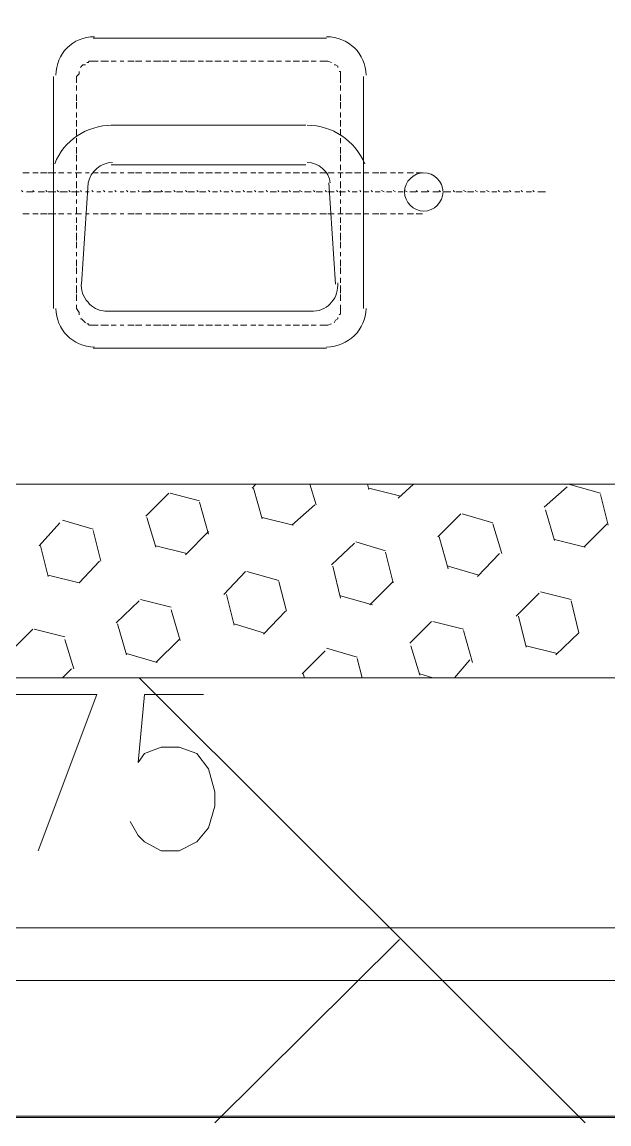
# Model space of a CAD drawing. Header units: millimetres. Extents: x 2928 to 3112, y 1220 to 1280.
# Drawn here: x 2980.874 to 2981.638, y 1264.542 to 1265.975 of the extents above; entities that cross this region are included whole.
import ezdxf

# ---------------------------------------------------------------- set-up
doc = ezdxf.new("R2010")
doc.units = ezdxf.units.MM

msp = doc.modelspace()

# ---------------------------------------------------------------- linework, layer by layer
at = {"color": 7, "linetype": 'Continuous', "lineweight": 5, "true_color": 0x000007}
for points in [[(2982.02523, 1266.38231), (2979.75687, 1266.38231), (2979.75687, 1265.1223), (2982.02523, 1265.1223)], [(2981.77356, 1266.13064), (2981.77356, 1265.37397), (2980.00854, 1265.37397), (2980.00854, 1266.13064)]]:
    msp.add_lwpolyline(points, close=True, dxfattribs=at)
for points in [[(2980.96688, 1265.95397), (2981.27022, 1265.95397), (2981.27022, 1265.95397)], [(2980.91522, 1265.6023), (2980.91522, 1265.90397), (2980.91522, 1265.90397)], [(2981.31856, 1265.90397), (2981.31856, 1265.6023), (2981.31856, 1265.6023)], [(2981.24355, 1265.84064), (2980.99022, 1265.84064), (2980.99022, 1265.84064)], [(2981.24355, 1265.78897), (2980.99022, 1265.78897), (2980.99022, 1265.78897)], [(2980.96022, 1265.76564), (2980.95188, 1265.63397), (2980.95188, 1265.63397)], [(2981.28189, 1265.63397), (2981.27355, 1265.76564), (2981.27355, 1265.76564)], [(2980.98188, 1265.59897), (2981.25355, 1265.59897), (2981.25355, 1265.59897)], [(2981.27022, 1265.55063), (2980.96688, 1265.55063), (2980.96688, 1265.55063)], [(2983.03191, 1264.55229), (2957.29321, 1264.55229), (2957.29321, 1264.55229)]]:
    msp.add_lwpolyline(points, dxfattribs=at)
at = {"color": 252, "linetype": 'Continuous', "lineweight": 13, "true_color": 0x989898}
for points in [[(2980.95688, 1265.91897), (2980.95355, 1265.91897), (2980.95188, 1265.91731), (2980.95022, 1265.91564)], [(2980.96688, 1265.92397), (2980.96188, 1265.92397), (2980.96022, 1265.92231), (2980.95855, 1265.92231)], [(2980.96688, 1265.92397), (2980.97355, 1265.92397), (2980.97355, 1265.92397)], [(2980.97688, 1265.92397), (2980.98688, 1265.92397), (2980.98688, 1265.92397)], [(2980.99022, 1265.92397), (2980.99688, 1265.92397), (2980.99688, 1265.92397)], [(2981.00188, 1265.92397), (2981.00688, 1265.92397), (2981.00688, 1265.92397)], [(2981.01188, 1265.92397), (2981.02022, 1265.92397), (2981.02022, 1265.92397)], [(2981.02188, 1265.92397), (2981.03022, 1265.92397), (2981.03022, 1265.92397)], [(2981.03522, 1265.92397), (2981.04188, 1265.92397), (2981.04188, 1265.92397)], [(2981.04522, 1265.92397), (2981.05522, 1265.92397), (2981.05522, 1265.92397)], [(2981.05688, 1265.92397), (2981.06522, 1265.92397), (2981.06522, 1265.92397)], [(2981.06855, 1265.92397), (2981.07522, 1265.92397), (2981.07522, 1265.92397)], [(2981.08022, 1265.92397), (2981.08855, 1265.92397), (2981.08855, 1265.92397)], [(2981.09022, 1265.92397), (2981.09855, 1265.92397), (2981.09855, 1265.92397)], [(2981.10355, 1265.92397), (2981.11022, 1265.92397), (2981.11022, 1265.92397)], [(2981.11355, 1265.92397), (2981.12189, 1265.92397), (2981.12189, 1265.92397)], [(2981.12522, 1265.92397), (2981.13355, 1265.92397), (2981.13355, 1265.92397)], [(2981.13689, 1265.92397), (2981.14355, 1265.92397), (2981.14355, 1265.92397)], [(2981.14855, 1265.92397), (2981.15522, 1265.92397), (2981.15522, 1265.92397)], [(2981.15855, 1265.92397), (2981.16689, 1265.92397), (2981.16689, 1265.92397)], [(2981.17189, 1265.92397), (2981.17855, 1265.92397), (2981.17855, 1265.92397)], [(2981.18189, 1265.92397), (2981.18855, 1265.92397), (2981.18855, 1265.92397)], [(2981.19355, 1265.92397), (2981.20189, 1265.92397), (2981.20189, 1265.92397)], [(2981.20522, 1265.92397), (2981.21189, 1265.92397), (2981.21189, 1265.92397)], [(2981.21689, 1265.92397), (2981.22355, 1265.92397), (2981.22355, 1265.92397)], [(2981.22689, 1265.92397), (2981.23522, 1265.92397), (2981.23522, 1265.92397)], [(2981.23855, 1265.92397), (2981.24689, 1265.92397), (2981.24689, 1265.92397)], [(2981.25022, 1265.92397), (2981.25689, 1265.92397), (2981.25689, 1265.92397)], [(2981.26189, 1265.92397), (2981.27022, 1265.92397), (2981.27022, 1265.92397)], [(2981.27689, 1265.92231), (2981.27189, 1265.92397), (2981.27022, 1265.92397)], [(2981.28522, 1265.91564), (2981.28522, 1265.91731), (2981.28189, 1265.91897), (2981.28022, 1265.91897)], [(2980.94855, 1265.91064), (2980.94855, 1265.90731), (2980.94522, 1265.90397)], [(2981.28855, 1265.90397), (2981.28855, 1265.90731), (2981.28855, 1265.91064), (2981.28689, 1265.91064)], [(2980.94522, 1265.89564), (2980.94522, 1265.90397), (2980.94522, 1265.90397)], [(2980.94522, 1265.88564), (2980.94522, 1265.89231), (2980.94522, 1265.89231)], [(2981.28855, 1265.90397), (2981.28855, 1265.89564), (2981.28855, 1265.89564)], [(2981.28855, 1265.89231), (2981.28855, 1265.88564), (2981.28855, 1265.88564)], [(2980.94522, 1265.87231), (2980.94522, 1265.88064), (2980.94522, 1265.88064)], [(2981.28855, 1265.88064), (2981.28855, 1265.87231), (2981.28855, 1265.87231)], [(2980.94522, 1265.86231), (2980.94522, 1265.87064), (2980.94522, 1265.87064)], [(2981.28855, 1265.87064), (2981.28855, 1265.86231), (2981.28855, 1265.86231)], [(2980.94522, 1265.85064), (2980.94522, 1265.85731), (2980.94522, 1265.85731)], [(2980.94522, 1265.83897), (2980.94522, 1265.84731), (2980.94522, 1265.84731)], [(2981.28855, 1265.85731), (2981.28855, 1265.85064), (2981.28855, 1265.85064)], [(2981.28855, 1265.84731), (2981.28855, 1265.83897), (2981.28855, 1265.83897)], [(2980.94522, 1265.82731), (2980.94522, 1265.83564), (2980.94522, 1265.83564)], [(2981.28855, 1265.83564), (2981.28855, 1265.82731), (2981.28855, 1265.82731)], [(2980.94522, 1265.81731), (2980.94522, 1265.82397), (2980.94522, 1265.82397)], [(2981.28855, 1265.82397), (2981.28855, 1265.81731), (2981.28855, 1265.81731)], [(2980.94522, 1265.80397), (2980.94522, 1265.81231), (2980.94522, 1265.81231)], [(2981.28855, 1265.81231), (2981.28855, 1265.80397), (2981.28855, 1265.80397)], [(2980.94522, 1265.79397), (2980.94522, 1265.80231), (2980.94522, 1265.80231)], [(2981.28855, 1265.80231), (2981.28855, 1265.79397), (2981.28855, 1265.79397)], [(2980.87522, 1265.77897), (2980.88355, 1265.77897), (2980.88355, 1265.77897)], [(2980.88855, 1265.77897), (2980.89522, 1265.77897), (2980.89522, 1265.77897)], [(2980.89855, 1265.77897), (2980.90688, 1265.77897), (2980.90688, 1265.77897)], [(2980.90855, 1265.77897), (2980.91855, 1265.77897), (2980.91855, 1265.77897)], [(2980.92188, 1265.77897), (2980.92855, 1265.77897), (2980.92855, 1265.77897)], [(2980.93355, 1265.77897), (2980.93855, 1265.77897), (2980.93855, 1265.77897)], [(2980.94355, 1265.77897), (2980.95188, 1265.77897), (2980.95188, 1265.77897)], [(2980.94522, 1265.7823), (2980.94522, 1265.78897), (2980.94522, 1265.78897)], [(2980.94522, 1265.7723), (2980.94522, 1265.77897), (2980.94522, 1265.77897)], [(2980.95688, 1265.77897), (2980.96188, 1265.77897), (2980.96188, 1265.77897)], [(2980.96688, 1265.77897), (2980.97355, 1265.77897), (2980.97355, 1265.77897)], [(2980.97688, 1265.77897), (2980.98688, 1265.77897), (2980.98688, 1265.77897)], [(2980.99022, 1265.77897), (2980.99688, 1265.77897), (2980.99688, 1265.77897)], [(2981.00188, 1265.77897), (2981.00688, 1265.77897), (2981.00688, 1265.77897)], [(2981.01188, 1265.77897), (2981.02022, 1265.77897), (2981.02022, 1265.77897)], [(2981.02188, 1265.77897), (2981.03022, 1265.77897), (2981.03022, 1265.77897)], [(2981.03522, 1265.77897), (2981.04188, 1265.77897), (2981.04188, 1265.77897)], [(2981.04522, 1265.77897), (2981.05522, 1265.77897), (2981.05522, 1265.77897)], [(2981.05688, 1265.77897), (2981.06522, 1265.77897), (2981.06522, 1265.77897)], [(2981.06855, 1265.77897), (2981.07522, 1265.77897), (2981.07522, 1265.77897)], [(2981.08022, 1265.77897), (2981.08855, 1265.77897), (2981.08855, 1265.77897)], [(2981.09022, 1265.77897), (2981.09855, 1265.77897), (2981.09855, 1265.77897)], [(2981.10355, 1265.77897), (2981.11022, 1265.77897), (2981.11022, 1265.77897)], [(2981.11355, 1265.77897), (2981.12189, 1265.77897), (2981.12189, 1265.77897)], [(2981.12522, 1265.77897), (2981.13355, 1265.77897), (2981.13355, 1265.77897)], [(2981.13689, 1265.77897), (2981.14355, 1265.77897), (2981.14355, 1265.77897)], [(2981.14855, 1265.77897), (2981.15522, 1265.77897), (2981.15522, 1265.77897)], [(2981.15855, 1265.77897), (2981.16689, 1265.77897), (2981.16689, 1265.77897)], [(2981.17189, 1265.77897), (2981.17855, 1265.77897), (2981.17855, 1265.77897)], [(2981.18189, 1265.77897), (2981.18855, 1265.77897), (2981.18855, 1265.77897)], [(2981.19355, 1265.77897), (2981.20189, 1265.77897), (2981.20189, 1265.77897)], [(2981.20522, 1265.77897), (2981.21189, 1265.77897), (2981.21189, 1265.77897)], [(2981.21689, 1265.77897), (2981.22355, 1265.77897), (2981.22355, 1265.77897)], [(2981.22689, 1265.77897), (2981.23522, 1265.77897), (2981.23522, 1265.77897)], [(2981.23855, 1265.77897), (2981.24689, 1265.77897), (2981.24689, 1265.77897)], [(2981.25022, 1265.77897), (2981.25689, 1265.77897), (2981.25689, 1265.77897)], [(2981.26189, 1265.77897), (2981.27022, 1265.77897), (2981.27022, 1265.77897)], [(2981.27189, 1265.77897), (2981.28022, 1265.77897), (2981.28022, 1265.77897)], [(2981.28522, 1265.77897), (2981.29189, 1265.77897), (2981.29189, 1265.77897)], [(2981.28855, 1265.78897), (2981.28855, 1265.7823), (2981.28855, 1265.7823)], [(2981.28855, 1265.77897), (2981.28855, 1265.7723), (2981.28855, 1265.7723)], [(2981.29522, 1265.77897), (2981.30356, 1265.77897), (2981.30356, 1265.77897)], [(2981.30689, 1265.77897), (2981.31522, 1265.77897), (2981.31522, 1265.77897)], [(2981.31856, 1265.77897), (2981.32522, 1265.77897), (2981.32522, 1265.77897)], [(2981.33022, 1265.77897), (2981.33856, 1265.77897), (2981.33856, 1265.77897)], [(2981.34022, 1265.77897), (2981.34856, 1265.77897), (2981.34856, 1265.77897)], [(2981.35356, 1265.77897), (2981.36022, 1265.77897), (2981.36022, 1265.77897)], [(2981.36356, 1265.77897), (2981.37022, 1265.77897), (2981.37022, 1265.77897)], [(2981.37522, 1265.77897), (2981.38356, 1265.77897), (2981.38356, 1265.77897)], [(2981.38689, 1265.77897), (2981.39522, 1265.77897), (2981.39522, 1265.77897)], [(2980.94522, 1265.75897), (2980.94522, 1265.7673), (2980.94522, 1265.7673)], [(2981.28855, 1265.7673), (2981.28855, 1265.75897), (2981.28855, 1265.75897)], [(2980.87522, 1265.75397), (2980.87355, 1265.75564), (2980.87355, 1265.75564)], [(2980.88022, 1265.75397), (2980.88855, 1265.75397), (2980.88855, 1265.75397)], [(2980.89022, 1265.75397), (2980.88855, 1265.75564), (2980.88855, 1265.75564)], [(2980.89522, 1265.75397), (2980.90355, 1265.75397), (2980.90355, 1265.75397)], [(2980.90688, 1265.75397), (2980.90522, 1265.75564), (2980.90522, 1265.75564)], [(2980.90855, 1265.75397), (2980.91855, 1265.75397), (2980.91855, 1265.75397)], [(2980.92188, 1265.75397), (2980.92022, 1265.75564), (2980.92022, 1265.75564)], [(2980.92355, 1265.75397), (2980.93355, 1265.75397), (2980.93355, 1265.75397)], [(2980.93688, 1265.75397), (2980.93522, 1265.75564), (2980.93522, 1265.75564)], [(2980.93855, 1265.75397), (2980.94855, 1265.75397), (2980.94855, 1265.75397)], [(2980.94522, 1265.74897), (2980.94522, 1265.75564), (2980.94522, 1265.75564)], [(2980.95188, 1265.75397), (2980.95022, 1265.75564), (2980.95022, 1265.75564)], [(2980.95688, 1265.75397), (2980.96188, 1265.75397), (2980.96188, 1265.75397)], [(2980.96688, 1265.75397), (2980.96522, 1265.75564), (2980.96522, 1265.75564)], [(2980.97188, 1265.75397), (2980.97688, 1265.75397), (2980.97688, 1265.75397)], [(2980.98188, 1265.75397), (2980.98022, 1265.75564), (2980.98022, 1265.75564)], [(2980.98688, 1265.75397), (2980.99188, 1265.75397), (2980.99188, 1265.75397)], [(2980.99688, 1265.75397), (2980.99522, 1265.75564), (2980.99522, 1265.75564)], [(2981.00188, 1265.75397), (2981.00688, 1265.75397), (2981.00688, 1265.75397)], [(2981.01188, 1265.75397), (2981.01022, 1265.75564), (2981.01022, 1265.75564)], [(2981.01522, 1265.75397), (2981.02188, 1265.75397), (2981.02188, 1265.75397)], [(2981.02688, 1265.75397), (2981.02522, 1265.75564), (2981.02522, 1265.75564)], [(2981.03022, 1265.75397), (2981.04022, 1265.75397), (2981.04022, 1265.75397)], [(2981.04188, 1265.75397), (2981.04022, 1265.75564), (2981.04022, 1265.75564)], [(2981.04522, 1265.75397), (2981.05522, 1265.75397), (2981.05522, 1265.75397)], [(2981.05688, 1265.75397), (2981.05522, 1265.75564), (2981.05522, 1265.75564)], [(2981.06022, 1265.75397), (2981.06855, 1265.75397), (2981.06855, 1265.75397)], [(2981.07355, 1265.75397), (2981.07189, 1265.75564), (2981.07189, 1265.75564)], [(2981.07522, 1265.75397), (2981.08355, 1265.75397), (2981.08355, 1265.75397)], [(2981.08855, 1265.75397), (2981.08689, 1265.75564), (2981.08689, 1265.75564)], [(2981.09022, 1265.75397), (2981.09855, 1265.75397), (2981.09855, 1265.75397)], [(2981.10355, 1265.75397), (2981.10189, 1265.75564), (2981.10189, 1265.75564)], [(2981.10522, 1265.75397), (2981.11355, 1265.75397), (2981.11355, 1265.75397)], [(2981.11855, 1265.75397), (2981.11689, 1265.75564), (2981.11689, 1265.75564)], [(2981.12189, 1265.75397), (2981.12855, 1265.75397), (2981.12855, 1265.75397)], [(2981.13355, 1265.75397), (2981.13189, 1265.75564), (2981.13189, 1265.75564)], [(2981.13689, 1265.75397), (2981.14355, 1265.75397), (2981.14355, 1265.75397)], [(2981.14855, 1265.75397), (2981.14689, 1265.75564), (2981.14689, 1265.75564)], [(2981.15189, 1265.75397), (2981.15855, 1265.75397), (2981.15855, 1265.75397)], [(2981.16355, 1265.75397), (2981.16189, 1265.75564), (2981.16189, 1265.75564)], [(2981.16689, 1265.75397), (2981.17355, 1265.75397), (2981.17355, 1265.75397)], [(2981.17855, 1265.75397), (2981.17689, 1265.75564), (2981.17689, 1265.75564)], [(2981.18189, 1265.75397), (2981.18855, 1265.75397), (2981.18855, 1265.75397)], [(2981.19355, 1265.75397), (2981.19189, 1265.75564), (2981.19189, 1265.75564)], [(2981.19689, 1265.75397), (2981.20522, 1265.75397), (2981.20522, 1265.75397)], [(2981.20855, 1265.75397), (2981.20689, 1265.75564), (2981.20689, 1265.75564)], [(2981.21189, 1265.75397), (2981.22022, 1265.75397), (2981.22022, 1265.75397)], [(2981.22355, 1265.75397), (2981.22189, 1265.75564), (2981.22189, 1265.75564)], [(2981.22689, 1265.75397), (2981.23522, 1265.75397), (2981.23522, 1265.75397)], [(2981.23855, 1265.75397), (2981.23522, 1265.75564), (2981.23522, 1265.75564)], [(2981.24189, 1265.75397), (2981.25022, 1265.75397), (2981.25022, 1265.75397)], [(2981.25522, 1265.75397), (2981.25355, 1265.75564), (2981.25355, 1265.75564)], [(2981.25689, 1265.75397), (2981.26522, 1265.75397), (2981.26522, 1265.75397)], [(2981.27022, 1265.75397), (2981.26855, 1265.75564), (2981.26855, 1265.75564)], [(2981.27189, 1265.75397), (2981.28022, 1265.75397), (2981.28022, 1265.75397)], [(2981.28522, 1265.75397), (2981.28355, 1265.75564), (2981.28355, 1265.75564)], [(2981.28689, 1265.75397), (2981.29522, 1265.75397), (2981.29522, 1265.75397)], [(2981.28855, 1265.75564), (2981.28855, 1265.74897), (2981.28855, 1265.74897)], [(2981.30022, 1265.75397), (2981.29856, 1265.75564), (2981.29856, 1265.75564)], [(2981.30356, 1265.75397), (2981.31022, 1265.75397), (2981.31022, 1265.75397)], [(2981.31522, 1265.75397), (2981.31356, 1265.75564), (2981.31356, 1265.75564)], [(2981.31856, 1265.75397), (2981.32522, 1265.75397), (2981.32522, 1265.75397)], [(2981.33022, 1265.75397), (2981.32856, 1265.75564), (2981.32856, 1265.75564)], [(2981.33356, 1265.75397), (2981.34022, 1265.75397), (2981.34022, 1265.75397)], [(2981.34522, 1265.75397), (2981.34189, 1265.75564), (2981.34189, 1265.75564)], [(2981.34856, 1265.75397), (2981.35522, 1265.75397), (2981.35522, 1265.75397)], [(2981.36022, 1265.75397), (2981.35689, 1265.75564), (2981.35689, 1265.75564)], [(2981.36356, 1265.75397), (2981.37022, 1265.75397), (2981.37022, 1265.75397)], [(2981.37522, 1265.75397), (2981.37189, 1265.75564), (2981.37189, 1265.75564)], [(2981.37856, 1265.75397), (2981.38689, 1265.75397), (2981.38689, 1265.75397)], [(2981.38856, 1265.75397), (2981.38689, 1265.75564), (2981.38689, 1265.75564)], [(2981.39356, 1265.75397), (2981.40189, 1265.75397), (2981.40189, 1265.75397)], [(2981.40356, 1265.75397), (2981.40189, 1265.75564), (2981.40189, 1265.75564)], [(2981.40856, 1265.75397), (2981.41689, 1265.75397), (2981.41689, 1265.75397)], [(2981.41856, 1265.75397), (2981.41689, 1265.75564), (2981.41689, 1265.75564)], [(2981.42356, 1265.75397), (2981.43189, 1265.75397), (2981.43189, 1265.75397)], [(2981.43689, 1265.75397), (2981.43522, 1265.75564), (2981.43522, 1265.75564)], [(2981.43856, 1265.75397), (2981.44689, 1265.75397), (2981.44689, 1265.75397)], [(2981.45189, 1265.75397), (2981.44856, 1265.75564), (2981.44856, 1265.75564)], [(2981.45356, 1265.75397), (2981.46189, 1265.75397), (2981.46189, 1265.75397)], [(2981.46689, 1265.75397), (2981.46356, 1265.75564), (2981.46356, 1265.75564)], [(2981.47022, 1265.75397), (2981.47689, 1265.75397), (2981.47689, 1265.75397)], [(2981.48189, 1265.75397), (2981.47856, 1265.75564), (2981.47856, 1265.75564)], [(2981.48522, 1265.75397), (2981.49189, 1265.75397), (2981.49189, 1265.75397)], [(2981.49522, 1265.75397), (2981.49356, 1265.75564), (2981.49356, 1265.75564)], [(2981.50022, 1265.75397), (2981.50689, 1265.75397), (2981.50689, 1265.75397)], [(2981.51022, 1265.75397), (2981.50856, 1265.75564), (2981.50856, 1265.75564)], [(2981.51522, 1265.75397), (2981.52189, 1265.75397), (2981.52189, 1265.75397)], [(2981.52522, 1265.75397), (2981.52356, 1265.75564), (2981.52356, 1265.75564)], [(2981.53023, 1265.75397), (2981.53689, 1265.75397), (2981.53689, 1265.75397)], [(2981.54023, 1265.75397), (2981.53856, 1265.75564), (2981.53856, 1265.75564)], [(2981.54523, 1265.75397), (2981.55523, 1265.75397), (2981.55523, 1265.75397)], [(2980.94522, 1265.73897), (2980.94522, 1265.74397), (2980.94522, 1265.74397)], [(2980.94522, 1265.72564), (2980.94522, 1265.73397), (2980.94522, 1265.73397)], [(2981.28855, 1265.74397), (2981.28855, 1265.73897), (2981.28855, 1265.73897)], [(2981.28855, 1265.73397), (2981.28855, 1265.72564), (2981.28855, 1265.72564)], [(2980.87522, 1265.72564), (2980.88355, 1265.72564), (2980.88355, 1265.72564)], [(2980.88855, 1265.72564), (2980.89522, 1265.72564), (2980.89522, 1265.72564)], [(2980.89855, 1265.72564), (2980.90688, 1265.72564), (2980.90688, 1265.72564)], [(2980.90855, 1265.72564), (2980.91855, 1265.72564), (2980.91855, 1265.72564)], [(2980.92188, 1265.72564), (2980.92855, 1265.72564), (2980.92855, 1265.72564)], [(2980.93355, 1265.72564), (2980.93855, 1265.72564), (2980.93855, 1265.72564)], [(2980.94355, 1265.72564), (2980.95188, 1265.72564), (2980.95188, 1265.72564)], [(2980.94522, 1265.71397), (2980.94522, 1265.72064), (2980.94522, 1265.72064)], [(2980.95688, 1265.72564), (2980.96188, 1265.72564), (2980.96188, 1265.72564)], [(2980.96688, 1265.72564), (2980.97355, 1265.72564), (2980.97355, 1265.72564)], [(2980.97688, 1265.72564), (2980.98688, 1265.72564), (2980.98688, 1265.72564)], [(2980.99022, 1265.72564), (2980.99688, 1265.72564), (2980.99688, 1265.72564)], [(2981.00188, 1265.72564), (2981.00688, 1265.72564), (2981.00688, 1265.72564)], [(2981.01188, 1265.72564), (2981.02022, 1265.72564), (2981.02022, 1265.72564)], [(2981.02188, 1265.72564), (2981.03022, 1265.72564), (2981.03022, 1265.72564)], [(2981.03522, 1265.72564), (2981.04188, 1265.72564), (2981.04188, 1265.72564)], [(2981.04522, 1265.72564), (2981.05522, 1265.72564), (2981.05522, 1265.72564)], [(2981.05688, 1265.72564), (2981.06522, 1265.72564), (2981.06522, 1265.72564)], [(2981.06855, 1265.72564), (2981.07522, 1265.72564), (2981.07522, 1265.72564)], [(2981.08022, 1265.72564), (2981.08855, 1265.72564), (2981.08855, 1265.72564)], [(2981.09022, 1265.72564), (2981.09855, 1265.72564), (2981.09855, 1265.72564)], [(2981.10355, 1265.72564), (2981.11022, 1265.72564), (2981.11022, 1265.72564)], [(2981.11355, 1265.72564), (2981.12189, 1265.72564), (2981.12189, 1265.72564)], [(2981.12522, 1265.72564), (2981.13355, 1265.72564), (2981.13355, 1265.72564)], [(2981.13689, 1265.72564), (2981.14355, 1265.72564), (2981.14355, 1265.72564)], [(2981.14855, 1265.72564), (2981.15522, 1265.72564), (2981.15522, 1265.72564)], [(2981.15855, 1265.72564), (2981.16689, 1265.72564), (2981.16689, 1265.72564)], [(2981.17189, 1265.72564), (2981.17855, 1265.72564), (2981.17855, 1265.72564)], [(2981.18189, 1265.72564), (2981.18855, 1265.72564), (2981.18855, 1265.72564)], [(2981.19355, 1265.72564), (2981.20189, 1265.72564), (2981.20189, 1265.72564)], [(2981.20522, 1265.72564), (2981.21189, 1265.72564), (2981.21189, 1265.72564)], [(2981.21689, 1265.72564), (2981.22355, 1265.72564), (2981.22355, 1265.72564)], [(2981.22689, 1265.72564), (2981.23522, 1265.72564), (2981.23522, 1265.72564)], [(2981.23855, 1265.72564), (2981.24689, 1265.72564), (2981.24689, 1265.72564)], [(2981.25022, 1265.72564), (2981.25689, 1265.72564), (2981.25689, 1265.72564)], [(2981.26189, 1265.72564), (2981.27022, 1265.72564), (2981.27022, 1265.72564)], [(2981.27189, 1265.72564), (2981.28022, 1265.72564), (2981.28022, 1265.72564)], [(2981.28522, 1265.72564), (2981.29189, 1265.72564), (2981.29189, 1265.72564)], [(2981.28855, 1265.72064), (2981.28855, 1265.71397), (2981.28855, 1265.71397)], [(2981.29522, 1265.72564), (2981.30356, 1265.72564), (2981.30356, 1265.72564)], [(2981.30689, 1265.72564), (2981.31522, 1265.72564), (2981.31522, 1265.72564)], [(2981.31856, 1265.72564), (2981.32522, 1265.72564), (2981.32522, 1265.72564)], [(2981.33022, 1265.72564), (2981.33856, 1265.72564), (2981.33856, 1265.72564)], [(2981.34022, 1265.72564), (2981.34856, 1265.72564), (2981.34856, 1265.72564)], [(2981.35356, 1265.72564), (2981.36022, 1265.72564), (2981.36022, 1265.72564)], [(2981.36356, 1265.72564), (2981.37022, 1265.72564), (2981.37022, 1265.72564)], [(2981.37522, 1265.72564), (2981.38356, 1265.72564), (2981.38356, 1265.72564)], [(2981.38689, 1265.72564), (2981.39522, 1265.72564), (2981.39522, 1265.72564)], [(2980.94522, 1265.70397), (2980.94522, 1265.71064), (2980.94522, 1265.71064)], [(2981.28855, 1265.71064), (2981.28855, 1265.70397), (2981.28855, 1265.70397)], [(2980.94522, 1265.69064), (2980.94522, 1265.70064), (2980.94522, 1265.70064)], [(2981.28855, 1265.70064), (2981.28855, 1265.69064), (2981.28855, 1265.69064)], [(2980.94522, 1265.68064), (2980.94522, 1265.68897), (2980.94522, 1265.68897)], [(2980.94522, 1265.67064), (2980.94522, 1265.67564), (2980.94522, 1265.67564)], [(2981.28855, 1265.68897), (2981.28855, 1265.68064), (2981.28855, 1265.68064)], [(2981.28855, 1265.67564), (2981.28855, 1265.67064), (2981.28855, 1265.67064)], [(2980.94522, 1265.6573), (2980.94522, 1265.66564), (2980.94522, 1265.66564)], [(2981.28855, 1265.66564), (2981.28855, 1265.6573), (2981.28855, 1265.6573)], [(2980.94522, 1265.6473), (2980.94522, 1265.65564), (2980.94522, 1265.65564)], [(2981.28855, 1265.65564), (2981.28855, 1265.6473), (2981.28855, 1265.6473)], [(2980.94522, 1265.63564), (2980.94522, 1265.6423), (2980.94522, 1265.6423)], [(2980.94522, 1265.6223), (2980.94522, 1265.6323), (2980.94522, 1265.6323)], [(2981.28855, 1265.6423), (2981.28855, 1265.63564), (2981.28855, 1265.63564)], [(2981.28855, 1265.6323), (2981.28855, 1265.6223), (2981.28855, 1265.6223)], [(2980.94522, 1265.6123), (2980.94522, 1265.62064), (2980.94522, 1265.62064)], [(2981.28855, 1265.62064), (2981.28855, 1265.6123), (2981.28855, 1265.6123)], [(2980.94522, 1265.6023), (2980.94522, 1265.6073), (2980.94522, 1265.6073)], [(2981.28855, 1265.6073), (2981.28855, 1265.6023), (2981.28855, 1265.6023)], [(2980.94522, 1265.6023), (2980.94855, 1265.5973), (2980.94855, 1265.59564), (2980.94855, 1265.59397)], [(2980.95022, 1265.58897), (2980.95188, 1265.58897), (2980.95355, 1265.5873), (2980.95688, 1265.58397)], [(2981.28022, 1265.58397), (2981.28189, 1265.5873), (2981.28522, 1265.58897), (2981.28522, 1265.59064)], [(2981.28689, 1265.59397), (2981.28855, 1265.59564), (2981.28855, 1265.5973), (2981.28855, 1265.6023)], [(2980.95855, 1265.5823), (2980.96022, 1265.5823), (2980.96188, 1265.58064), (2980.96688, 1265.58064)], [(2980.97355, 1265.58064), (2980.96688, 1265.58064), (2980.96688, 1265.58064)], [(2980.98688, 1265.58064), (2980.97688, 1265.58064), (2980.97688, 1265.58064)], [(2980.99688, 1265.58064), (2980.99022, 1265.58064), (2980.99022, 1265.58064)], [(2981.00688, 1265.58064), (2981.00188, 1265.58064), (2981.00188, 1265.58064)], [(2981.02022, 1265.58064), (2981.01188, 1265.58064), (2981.01188, 1265.58064)], [(2981.03022, 1265.58064), (2981.02188, 1265.58064), (2981.02188, 1265.58064)], [(2981.04188, 1265.58064), (2981.03522, 1265.58064), (2981.03522, 1265.58064)], [(2981.05522, 1265.58064), (2981.04522, 1265.58064), (2981.04522, 1265.58064)], [(2981.06522, 1265.58064), (2981.05688, 1265.58064), (2981.05688, 1265.58064)], [(2981.07522, 1265.58064), (2981.06855, 1265.58064), (2981.06855, 1265.58064)], [(2981.08855, 1265.58064), (2981.08022, 1265.58064), (2981.08022, 1265.58064)], [(2981.09855, 1265.58064), (2981.09022, 1265.58064), (2981.09022, 1265.58064)], [(2981.11022, 1265.58064), (2981.10355, 1265.58064), (2981.10355, 1265.58064)], [(2981.12189, 1265.58064), (2981.11355, 1265.58064), (2981.11355, 1265.58064)], [(2981.13355, 1265.58064), (2981.12522, 1265.58064), (2981.12522, 1265.58064)], [(2981.14355, 1265.58064), (2981.13689, 1265.58064), (2981.13689, 1265.58064)], [(2981.15522, 1265.58064), (2981.14855, 1265.58064), (2981.14855, 1265.58064)], [(2981.16689, 1265.58064), (2981.15855, 1265.58064), (2981.15855, 1265.58064)], [(2981.17855, 1265.58064), (2981.17189, 1265.58064), (2981.17189, 1265.58064)], [(2981.18855, 1265.58064), (2981.18189, 1265.58064), (2981.18189, 1265.58064)], [(2981.20189, 1265.58064), (2981.19355, 1265.58064), (2981.19355, 1265.58064)], [(2981.21189, 1265.58064), (2981.20522, 1265.58064), (2981.20522, 1265.58064)], [(2981.22355, 1265.58064), (2981.21689, 1265.58064), (2981.21689, 1265.58064)], [(2981.23522, 1265.58064), (2981.22689, 1265.58064), (2981.22689, 1265.58064)], [(2981.24689, 1265.58064), (2981.23855, 1265.58064), (2981.23855, 1265.58064)], [(2981.25689, 1265.58064), (2981.25022, 1265.58064), (2981.25022, 1265.58064)], [(2981.27022, 1265.58064), (2981.26189, 1265.58064), (2981.26189, 1265.58064)], [(2981.27022, 1265.58064), (2981.27189, 1265.58064), (2981.27689, 1265.5823)]]:
    msp.add_lwpolyline(points, dxfattribs=at)
at = {"color": 9, "linetype": 'Continuous', "lineweight": 13, "true_color": 0xbababa}
for points in [[(2981.03522, 1265.3323), (2981.06522, 1265.3623), (2981.06522, 1265.3623)], [(2981.10522, 1265.3523), (2981.06689, 1265.3623), (2981.06689, 1265.3623)], [(2981.17355, 1265.36897), (2981.17855, 1265.37397), (2981.17855, 1265.37397)], [(2981.18689, 1265.32896), (2981.17522, 1265.36897), (2981.17522, 1265.36897)], [(2981.25689, 1265.3473), (2981.24855, 1265.37397), (2981.24855, 1265.37397)], [(2981.32522, 1265.3673), (2981.32356, 1265.37397), (2981.32356, 1265.37397)], [(2981.36522, 1265.35897), (2981.32522, 1265.36897), (2981.32522, 1265.36897)], [(2981.36356, 1265.35563), (2981.38356, 1265.37397), (2981.38356, 1265.37397)], [(2981.55356, 1265.34397), (2981.58356, 1265.37063), (2981.58356, 1265.37063)], [(2981.62689, 1265.3623), (2981.58523, 1265.37397), (2981.58523, 1265.37397)], [(2981.63689, 1265.32063), (2981.62689, 1265.36063), (2981.62689, 1265.36063)], [(2981.11689, 1265.30896), (2981.10522, 1265.35063), (2981.10522, 1265.35063)], [(2981.22522, 1265.32063), (2981.25522, 1265.3473), (2981.25522, 1265.3473)], [(2981.41522, 1265.30563), (2981.44522, 1265.33563), (2981.44522, 1265.33563)], [(2981.48689, 1265.32396), (2981.44689, 1265.33563), (2981.44689, 1265.33563)], [(2981.56689, 1265.30063), (2981.55523, 1265.34063), (2981.55523, 1265.34063)], [(2980.89688, 1265.29396), (2980.92355, 1265.32396), (2980.92355, 1265.32396)], [(2980.96688, 1265.31563), (2980.92688, 1265.3273), (2980.92688, 1265.3273)], [(2981.04855, 1265.2923), (2981.03688, 1265.33063), (2981.03688, 1265.33063)], [(2981.22689, 1265.32063), (2981.18689, 1265.33063), (2981.18689, 1265.33063)], [(2981.49856, 1265.28396), (2981.48689, 1265.3223), (2981.48689, 1265.3223)], [(2981.60523, 1265.2923), (2981.63523, 1265.3223), (2981.63523, 1265.3223)], [(2980.97688, 1265.27396), (2980.96688, 1265.31396), (2980.96688, 1265.31396)], [(2981.08689, 1265.2823), (2981.11689, 1265.3123), (2981.11689, 1265.3123)], [(2981.42856, 1265.26396), (2981.41689, 1265.30563), (2981.41689, 1265.30563)], [(2980.90855, 1265.25396), (2980.89855, 1265.29396), (2980.89855, 1265.29396)], [(2981.08855, 1265.28396), (2981.04855, 1265.29396), (2981.04855, 1265.29396)], [(2981.27689, 1265.26896), (2981.30689, 1265.2973), (2981.30689, 1265.2973)], [(2981.34689, 1265.2873), (2981.30856, 1265.29896), (2981.30856, 1265.29896)], [(2981.60689, 1265.2923), (2981.56689, 1265.3023), (2981.56689, 1265.3023)], [(2980.94855, 1265.24563), (2980.97522, 1265.27396), (2980.97522, 1265.27396)], [(2981.35689, 1265.24563), (2981.34689, 1265.28563), (2981.34689, 1265.28563)], [(2981.46689, 1265.25396), (2981.49522, 1265.28396), (2981.49522, 1265.28396)], [(2981.13689, 1265.23063), (2981.16522, 1265.26063), (2981.16522, 1265.26063)], [(2981.20855, 1265.24896), (2981.16689, 1265.26063), (2981.16689, 1265.26063)], [(2981.28855, 1265.22563), (2981.27855, 1265.2673), (2981.27855, 1265.2673)], [(2981.46856, 1265.25563), (2981.42856, 1265.2673), (2981.42856, 1265.2673)], [(2980.94855, 1265.24563), (2980.90855, 1265.25563), (2980.90855, 1265.25563)], [(2981.21855, 1265.20896), (2981.20855, 1265.2473), (2981.20855, 1265.2473)], [(2981.32689, 1265.2173), (2981.35689, 1265.2473), (2981.35689, 1265.2473)], [(2981.51689, 1265.2023), (2981.54689, 1265.2323), (2981.54689, 1265.2323)], [(2981.58856, 1265.22396), (2981.54856, 1265.23396), (2981.54856, 1265.23396)], [(2980.99688, 1265.19396), (2981.02688, 1265.2223), (2981.02688, 1265.2223)], [(2981.06855, 1265.21396), (2981.02855, 1265.22396), (2981.02855, 1265.22396)], [(2981.15022, 1265.19063), (2981.14022, 1265.23063), (2981.14022, 1265.23063)], [(2981.33022, 1265.2173), (2981.28855, 1265.22896), (2981.28855, 1265.22896)], [(2981.59856, 1265.18063), (2981.58856, 1265.2223), (2981.58856, 1265.2223)], [(2981.08022, 1265.17063), (2981.06855, 1265.21063), (2981.06855, 1265.21063)], [(2981.18855, 1265.17896), (2981.21689, 1265.20896), (2981.21689, 1265.20896)], [(2981.53023, 1265.1623), (2981.52022, 1265.2023), (2981.52022, 1265.2023)], [(2981.01022, 1265.1523), (2980.99855, 1265.1923), (2980.99855, 1265.1923)], [(2981.18855, 1265.18063), (2981.15022, 1265.1923), (2981.15022, 1265.1923)], [(2981.37856, 1265.1673), (2981.40689, 1265.19563), (2981.40689, 1265.19563)], [(2981.44856, 1265.18563), (2981.40856, 1265.19563), (2981.40856, 1265.19563)], [(2980.85855, 1265.15563), (2980.88855, 1265.18563), (2980.88855, 1265.18563)], [(2980.93022, 1265.17563), (2980.89022, 1265.18563), (2980.89022, 1265.18563)], [(2981.46022, 1265.1423), (2981.44856, 1265.18396), (2981.44856, 1265.18396)], [(2981.56856, 1265.1523), (2981.59856, 1265.18063), (2981.59856, 1265.18063)], [(2980.94188, 1265.13396), (2980.93022, 1265.1723), (2980.93022, 1265.1723)], [(2981.04855, 1265.1423), (2981.07855, 1265.1723), (2981.07855, 1265.1723)], [(2981.31022, 1265.14896), (2981.27022, 1265.16063), (2981.27022, 1265.16063)], [(2981.39189, 1265.12563), (2981.38022, 1265.16396), (2981.38022, 1265.16396)], [(2981.57023, 1265.15396), (2981.53023, 1265.16396), (2981.53023, 1265.16396)], [(2981.05022, 1265.1423), (2981.01022, 1265.15396), (2981.01022, 1265.15396)], [(2981.23855, 1265.1273), (2981.26855, 1265.1573), (2981.26855, 1265.1573)], [(2981.31689, 1265.1223), (2981.31022, 1265.1473), (2981.31022, 1265.1473)], [(2981.43689, 1265.1223), (2981.45689, 1265.14563), (2981.45689, 1265.14563)], [(2980.92688, 1265.1223), (2980.93855, 1265.13396), (2980.93855, 1265.13396)], [(2981.60689, 1264.54395), (2981.02688, 1265.1223), (2981.02688, 1265.1223)], [(2981.24189, 1265.1223), (2981.24022, 1265.1273), (2981.24022, 1265.1273)], [(2981.40856, 1265.1223), (2981.39189, 1265.1273), (2981.39189, 1265.1273)], [(2981.12522, 1264.54395), (2981.36522, 1264.78229), (2981.36522, 1264.78229)]]:
    msp.add_lwpolyline(points, dxfattribs=at)
at = {"color": 7, "linetype": 'Continuous', "lineweight": 20, "true_color": 0x000007}
for points in [[(2980.89522, 1264.89729), (2980.97188, 1265.10063), (2980.86188, 1265.10063)], [(2981.11022, 1265.10063), (2981.03355, 1265.10063), (2981.02522, 1265.01229), (2981.03355, 1265.02396), (2981.05522, 1265.03229), (2981.07855, 1265.03229), (2981.10189, 1265.02396), (2981.11689, 1265.00396), (2981.12522, 1264.97396), (2981.12522, 1264.95563), (2981.11689, 1264.92729), (2981.10189, 1264.90896), (2981.07855, 1264.89729), (2981.05522, 1264.89729), (2981.03355, 1264.90896), (2981.02522, 1264.91729), (2981.01522, 1264.93563)]]:
    msp.add_lwpolyline(points, dxfattribs=at)
at = {"color": 253, "linetype": 'Continuous', "lineweight": 5, "true_color": 0x9a9a9a}
for points in [[(2981.67023, 1264.79729), (2980.10854, 1264.79729), (2980.10854, 1264.79729)], [(2981.67023, 1264.79729), (2981.57023, 1264.79729), (2981.57023, 1264.79729)], [(2982.93191, 1264.72896), (2957.39321, 1264.72896), (2957.39321, 1264.72896)]]:
    msp.add_lwpolyline(points, dxfattribs=at)
at = {"color": 9, "linetype": 'Continuous', "lineweight": 5, "true_color": 0xbababa}
msp.add_lwpolyline([(2938.98795, 1264.55062), (2983.53859, 1264.55062), (2983.53859, 1238.80025)], dxfattribs=at)
at = {"color": 7, "linetype": 'Continuous', "lineweight": 5, "true_color": 0x000007}
for points in [[(2980.96855, 1265.95564), (2980.94022, 1265.95564), (2980.91855, 1265.93397), (2980.91855, 1265.90564)], [(2981.32189, 1265.90564), (2981.32189, 1265.93397), (2981.29856, 1265.95564), (2981.27022, 1265.95564)], [(2980.99188, 1265.84064), (2980.95855, 1265.84064), (2980.92855, 1265.82064), (2980.91688, 1265.79064)], [(2981.32022, 1265.79064), (2981.30689, 1265.82064), (2981.27855, 1265.84064), (2981.24522, 1265.84064)], [(2980.99188, 1265.7923), (2980.97688, 1265.7923), (2980.96355, 1265.78064), (2980.96022, 1265.76564)], [(2981.27522, 1265.76564), (2981.27355, 1265.78064), (2981.26022, 1265.7923), (2981.24522, 1265.7923)], [(2980.91855, 1265.6023), (2980.91855, 1265.57564), (2980.94022, 1265.5523), (2980.96855, 1265.5523)], [(2981.27022, 1265.5523), (2981.29856, 1265.5523), (2981.32189, 1265.57564), (2981.32189, 1265.6023)]]:
    msp.add_open_spline(points, degree=3, dxfattribs=at)
for points, knots in [([(2981.42189, 1265.75397), (2981.42189, 1265.7673), (2981.41022, 1265.77897), (2981.39689, 1265.77897), (2981.39689, 1265.77897), (2981.38356, 1265.77897), (2981.37189, 1265.7673), (2981.37189, 1265.75397), (2981.37189, 1265.75397), (2981.37189, 1265.74064), (2981.38356, 1265.72897), (2981.39689, 1265.72897), (2981.39689, 1265.72897), (2981.41022, 1265.72897), (2981.42189, 1265.74064), (2981.42189, 1265.75397)], [0, 0, 0, 0, 0.0625, 0.0625, 0.0625, 0.0625, 0.125, 0.125, 0.125, 0.125, 0.1875, 0.1875, 0.1875, 0.1875, 1, 1, 1, 1]), ([(2980.95188, 1265.63564), (2980.95022, 1265.6273), (2980.95355, 1265.6173), (2980.96022, 1265.61064), (2980.96022, 1265.61064), (2980.96522, 1265.60397), (2980.97355, 1265.59897), (2980.98355, 1265.59897)], [0, 0, 0, 0, 0.125, 0.125, 0.125, 0.125, 1, 1, 1, 1]), ([(2981.25355, 1265.59897), (2981.26355, 1265.59897), (2981.27189, 1265.60397), (2981.27689, 1265.61064), (2981.27689, 1265.61064), (2981.28355, 1265.6173), (2981.28522, 1265.6273), (2981.28522, 1265.63564)], [0, 0, 0, 0, 0.125, 0.125, 0.125, 0.125, 1, 1, 1, 1])]:
    msp.add_open_spline(points, degree=3, knots=knots, dxfattribs=at)

doc.saveas('drawing.dxf')
